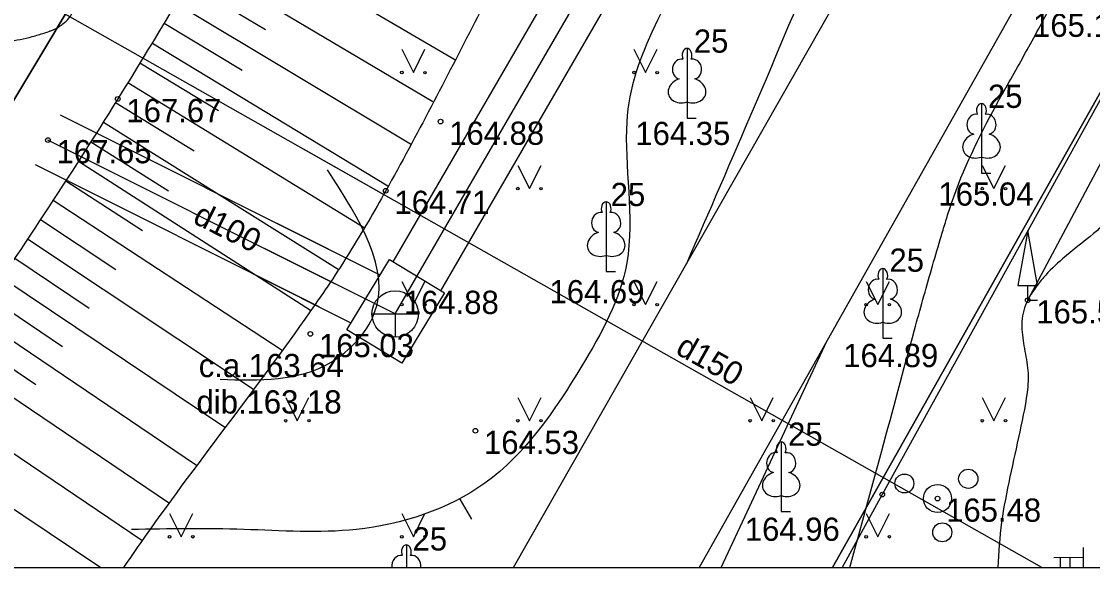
# Model space of a CAD drawing. Extents: x 635052 to 635250, y 303525 to 303666.
# Drawn here: x 635112.92 to 635135.99, y 303560.67 to 303572.44 of the extents above; entities that cross this region are included whole.
import ezdxf

# ---------------------------------------------------------------- set-up
doc = ezdxf.new("R2010")
doc.units = 0
for name, color, linetype in [('APGS_ELEM_####_####_#', 7, 'Continuous'), ('CELI_CMAL_####_####_#', 7, 'Continuous'), ('LKAN_VADP_PAST_####_#', 7, 'Continuous'), ('LKAN_VADP_PAST_TKST_#', 7, 'Continuous'), ('NORB_ZOGS_MBST_####_#', 7, 'Continuous'), ('RAMI_PLAN_####_TKST_#', 7, 'Continuous'), ('RELJ_AATZ_####_TKST_#', 7, 'Continuous'), ('RELJ_ELEM_####_####_#', 7, 'Continuous'), ('RELJ_HORZ_PAMT_####_#', 7, 'Continuous'), ('RELJ_HORZ_RESN_####_#', 7, 'Continuous'), ('RELJ_NOGA_####_####_#', 7, 'Continuous'), ('RELJ_NOGL_####_####_#', 7, 'Continuous'), ('ROBZ_UZMR_####_####_#', 7, 'Continuous'), ('SILT_ELEM_####_####_#', 7, 'Continuous'), ('SILT_ELEM_####_TKST_#', 7, 'Continuous'), ('SILT_VADP_UDEN_####_#', 7, 'Continuous'), ('SILT_VADP_UDEN_TKAM_#', 7, 'Continuous'), ('SILT_VADP_UDEN_TKST_#', 7, 'Continuous'), ('TERT_DIAM_####_TKST_#', 7, 'Continuous'), ('TERT_ELEM_####_####_#', 7, 'Continuous'), ('TERT_KRND_####_####_#', 7, 'Continuous')]:
    doc.layers.add(name, color=color, linetype=linetype)

msp = doc.modelspace()

# ---------------------------------------------------------------- linework, layer by layer
at = {"layer": 'APGS_ELEM_####_####_#'}
for p, q in [((635135.787, 303560.672), (635135.787, 303561.102)), ((635135.787, 303560.886), (635135.152, 303560.881)), ((635135.287, 303560.882), (635135.287, 303560.672)), ((635135.497, 303560.884), (635135.497, 303560.672))]:
    msp.add_line(p, q, dxfattribs=at)
at = {"layer": 'CELI_CMAL_####_####_#'}
msp.add_line((635123.515, 303560.672), (635131.813, 303575.247), dxfattribs=at)
msp.add_lwpolyline([(635142.581, 303587.035), (635141.612, 303585.472), (635140.158, 303582.957), (635134.896, 303573.77), (635127.515, 303560.672)], dxfattribs=at)
at = {"layer": 'LKAN_VADP_PAST_####_#'}
for p, q in [((635120.93, 303568.589), (635113.269, 303572.934)), ((635134.89, 303560.672), (635119.008, 303569.679))]:
    msp.add_line(p, q, dxfattribs=at)
at = {"layer": 'NORB_ZOGS_MBST_####_#'}
msp.add_lwpolyline([(635142.915, 303583.013), (635131.458, 303562.244), (635130.596, 303560.672)], dxfattribs=at)
at = {"layer": 'RAMI_PLAN_####_TKST_#'}
msp.add_line((635062.598, 303560.672), (635170.538, 303560.672), dxfattribs=at)
at = {"layer": 'RELJ_ELEM_####_####_#'}
for centre in [(635114.994, 303570.766), (635121.945, 303570.278), (635113.491, 303569.881), (635120.766, 303568.79), (635134.588, 303566.43), (635119.141, 303565.704), (635122.695, 303563.618), (635131.458, 303562.244), (635132.647, 303562.159)]:
    msp.add_circle(centre, 0.05, dxfattribs=at)
at = {"layer": 'RELJ_HORZ_PAMT_####_#'}
for p, q in [((635127.986, 303560.672), (635130.271, 303565.562)), ((635122.618, 303561.711), (635122.366, 303562.143))]:
    msp.add_line(p, q, dxfattribs=at)
for points in [[(635145.251, 303581.812), (635143.891, 303580.236), (635143.194, 303579.425), (635142.853, 303579.012), (635142.686, 303578.801), (635142.521, 303578.587), (635142.137, 303577.709), (635142.047, 303576.714), (635142.039, 303575.681), (635142, 303575.174), (635141.901, 303574.687), (635141.795, 303574.302), (635141.693, 303573.913), (635141.466, 303573.144), (635141.158, 303572.408), (635140.954, 303572.062), (635140.837, 303571.897), (635140.707, 303571.737), (635139.652, 303570.699), (635138.514, 303569.807), (635137.352, 303568.959), (635136.781, 303568.52), (635136.226, 303568.053), (635136.006, 303567.865), (635135.339, 303567.323), (635134.929, 303566.92), (635134.748, 303566.689), (635134.665, 303566.563), (635134.626, 303566.497), (635134.588, 303566.43), (635134.465, 303565.976), (635134.499, 303565.507), (635134.578, 303565.034), (635134.598, 303564.8), (635134.588, 303564.568), (635134.417, 303563.596), (635134.207, 303562.626), (635134.027, 303561.652), (635133.943, 303560.672)], [(635130.757, 303560.672), (635131.448, 303563.189), (635132.152, 303565.794), (635132.516, 303567.093), (635132.706, 303567.741), (635132.803, 303568.064), (635132.903, 303568.387), (635133.837, 303570.497), (635134.402, 303571.512), (635134.685, 303572.018), (635134.958, 303572.528), (635135.243, 303573.06), (635135.536, 303573.587), (635136.132, 303574.637), (635136.707, 303575.697), (635137.22, 303576.786), (635138.902, 303580.763)], [(635127.245, 303567.224), (635130.206, 303574.174), (635130.522, 303576.576), (635129.835, 303577.373), (635127.751, 303574.717), (635125.954, 303570.274), (635125.954, 303567.234), (635124.986, 303565.014), (635122.9, 303562.493), (635120.132, 303561.493), (635117.71, 303561.493), (635115.288, 303561.493)], [(635117.199, 303564.728), (635119.593, 303565.099), (635120.51, 303566.127), (635119.511, 303569.24)]]:
    msp.add_spline(points, degree=3, dxfattribs=at)
at = {"layer": 'RELJ_HORZ_RESN_####_#'}
msp.add_spline([(635108.41, 303571.407), (635108.551, 303571.458), (635109.035, 303571.624), (635109.28, 303571.699), (635109.527, 303571.77), (635110.54, 303571.925), (635110.801, 303571.933), (635111.061, 303571.937), (635111.322, 303571.94), (635111.582, 303571.947), (635112.107, 303571.97), (635112.369, 303571.988), (635112.631, 303572.01), (635113.151, 303572.11), (635113.41, 303572.187), (635113.539, 303572.231), (635113.602, 303572.257), (635113.666, 303572.286), (635113.814, 303572.383), (635113.951, 303572.517), (635114.017, 303572.774), (635113.985, 303572.804), (635113.945, 303572.833), (635113.939, 303572.86), (635113.876, 303572.981)], degree=3, dxfattribs=at)
at = {"layer": 'RELJ_NOGA_####_####_#'}
for p, q in [((635117.267, 303574.549), (635122.255, 303571.617)), ((635116.759, 303573.688), (635121.779, 303570.71)), ((635116.503, 303573.258), (635118.176, 303572.261)), ((635116.247, 303572.829), (635121.298, 303569.803)), ((635115.99, 303572.4), (635117.673, 303571.386)), ((635115.731, 303571.972), (635120.811, 303568.894)), ((635115.471, 303571.545), (635117.161, 303570.515)), ((635115.211, 303571.118), (635120.302, 303567.995)), ((635114.948, 303570.692), (635116.641, 303569.646)), ((635114.684, 303570.268), (635119.741, 303567.097)), ((635114.417, 303569.845), (635116.089, 303568.784)), ((635114.148, 303569.424), (635119.146, 303566.214)), ((635113.877, 303569.004), (635115.525, 303567.934)), ((635113.604, 303568.585), (635118.534, 303565.356)), ((635113.329, 303568.167), (635114.953, 303567.095)), ((635113.053, 303567.75), (635117.916, 303564.518)), ((635112.776, 303567.334), (635114.378, 303566.263)), ((635112.497, 303566.919), (635117.297, 303563.695)), ((635112.218, 303566.504), (635113.802, 303565.436)), ((635111.938, 303566.089), (635116.686, 303562.881)), ((635111.658, 303565.675), (635113.229, 303564.612)), ((635111.378, 303565.261), (635116.09, 303562.071)), ((635110.818, 303564.433), (635115.513, 303561.262)), ((635110.259, 303563.603), (635114.63, 303560.672))]:
    msp.add_line(p, q, dxfattribs=at)
msp.add_spline([(635140.748, 303614.62), (635139.836, 303612.55), (635139.379, 303611.515), (635139.15, 303610.998), (635138.92, 303610.481), (635137.015, 303606.796), (635134.804, 303603.272), (635132.474, 303599.811), (635131.322, 303598.074), (635130.209, 303596.316), (635127.586, 303592.03), (635124.965, 303587.743), (635122.449, 303583.513), (635119.989, 303579.248), (635117.525, 303574.987), (635116.272, 303572.869), (635114.994, 303570.766), (635113.411, 303568.291), (635111.777, 303565.85), (635110.133, 303563.414), (635108.522, 303560.957), (635108.341, 303560.672)], degree=3, dxfattribs=at)
at = {"layer": 'RELJ_NOGL_####_####_#'}
msp.add_spline([(635145.065, 303612.084), (635141.515, 303605.622), (635140.411, 303603.79), (635139.213, 303602.015), (635138.003, 303600.246), (635136.859, 303598.437), (635134.685, 303594.691), (635132.548, 303590.925), (635128.375, 303583.339), (635126.443, 303579.717), (635124.56, 303576.068), (635122.683, 303572.417), (635120.766, 303568.79), (635119.987, 303567.461), (635119.133, 303566.178), (635117.302, 303563.684), (635115.474, 303561.188), (635115.117, 303560.672)], degree=3, dxfattribs=at)
at = {"layer": 'ROBZ_UZMR_####_####_#'}
for p, q in [((635170.538, 303631.974), (635130.388, 303560.672)), ((635130.388, 303560.672), (635170.538, 303631.974)), ((635106.709, 303560.672), (635130.388, 303560.672))]:
    msp.add_line(p, q, dxfattribs=at)
for points in [[(635168.655, 303646.635), (635148.58, 303610.406), (635139.07, 303614.636), (635106.709, 303560.672)], [(635130.388, 303560.672), (635170.538, 303560.672), (635170.538, 303631.974)], [(635106.709, 303560.672), (635139.07, 303614.636), (635109.74, 303627.496), (635080.758, 303560.672)]]:
    msp.add_lwpolyline(points, dxfattribs=at)
at = {"layer": 'SILT_ELEM_####_####_#'}
for p, q in [((635120.468, 303566.135), (635120.968, 303566.135)), ((635120.968, 303566.135), (635121.468, 303566.135)), ((635120.968, 303566.135), (635120.968, 303565.635))]:
    msp.add_line(p, q, dxfattribs=at)
msp.add_circle((635120.968, 303566.135), 0.5, dxfattribs=at)
at = {"layer": 'SILT_VADP_UDEN_####_#'}
for p, q in [((635120.968, 303566.135), (635148.799, 303614.193)), ((635119.682, 303566.779), (635113.491, 303569.881)), ((635120.968, 303566.135), (635118.156, 303567.544))]:
    msp.add_line(p, q, dxfattribs=at)
at = {"layer": 'SILT_VADP_UDEN_TKAM_#'}
for p, q in [((635120.924, 303567.257), (635148.279, 303614.494)), ((635121.951, 303566.635), (635149.442, 303614.107)), ((635120.642, 303566.97), (635118.424, 303568.081)), ((635119.927, 303565.791), (635120.845, 303567.305)), ((635120.845, 303567.305), (635122.03, 303566.587)), ((635120.017, 303565.94), (635117.887, 303567.007)), ((635122.03, 303566.587), (635121.112, 303565.072)), ((635121.112, 303565.072), (635119.927, 303565.791))]:
    msp.add_line(p, q, dxfattribs=at)
at = {"layer": 'SILT_VADP_UDEN_TKST_#'}
for p, q in [((635120.027, 303567.278), (635113.76, 303570.417)), ((635119.328, 303566.285), (635113.222, 303569.345))]:
    msp.add_line(p, q, dxfattribs=at)
at = {"layer": 'TERT_ELEM_####_####_#'}
for p, q in [((635121.11, 303571.836), (635121.36, 303571.336)), ((635121.36, 303571.336), (635121.61, 303571.836)), ((635126.11, 303571.836), (635126.36, 303571.336)), ((635126.36, 303571.336), (635126.61, 303571.836)), ((635127.252, 303570.703), (635127.252, 303570.356)), ((635127.252, 303570.356), (635127.452, 303570.356)), ((635133.593, 303569.514), (635133.593, 303569.167)), ((635123.61, 303569.336), (635123.86, 303568.836)), ((635123.86, 303568.836), (635124.11, 303569.336)), ((635133.593, 303569.167), (635133.793, 303569.167)), ((635133.61, 303569.336), (635133.86, 303568.836)), ((635133.86, 303568.836), (635134.11, 303569.336)), ((635125.512, 303567.398), (635125.512, 303567.051)), ((635125.512, 303567.051), (635125.712, 303567.051)), ((635121.11, 303566.836), (635121.36, 303566.336)), ((635121.36, 303566.336), (635121.61, 303566.836)), ((635126.11, 303566.836), (635126.36, 303566.336)), ((635126.36, 303566.336), (635126.61, 303566.836)), ((635131.11, 303566.836), (635131.36, 303566.336)), ((635131.36, 303566.336), (635131.61, 303566.836)), ((635134.588, 303566.43), (635134.588, 303566.75)), ((635134.588, 303566.43), (635134.798, 303566.43)), ((635131.469, 303565.96), (635131.469, 303565.613)), ((635131.469, 303565.613), (635131.669, 303565.613)), ((635118.61, 303564.336), (635118.86, 303563.836)), ((635118.86, 303563.836), (635119.11, 303564.336)), ((635123.61, 303564.336), (635123.86, 303563.836)), ((635123.86, 303563.836), (635124.11, 303564.336)), ((635128.61, 303564.336), (635128.86, 303563.836)), ((635128.86, 303563.836), (635129.11, 303564.336)), ((635133.61, 303564.336), (635133.86, 303563.836)), ((635133.86, 303563.836), (635134.11, 303564.336)), ((635129.281, 303562.224), (635129.281, 303561.877)), ((635116.11, 303561.836), (635116.36, 303561.336)), ((635116.36, 303561.336), (635116.61, 303561.836)), ((635121.11, 303561.836), (635121.36, 303561.336)), ((635121.36, 303561.336), (635121.61, 303561.836)), ((635129.281, 303561.877), (635129.481, 303561.877)), ((635131.11, 303561.836), (635131.36, 303561.336)), ((635131.36, 303561.336), (635131.61, 303561.836)), ((635121.209, 303561.163), (635121.209, 303560.672)), ((635121.298, 303560.931), (635121.297, 303560.931)), ((635121.209, 303560.672), (635121.522, 303560.672))]:
    msp.add_line(p, q, dxfattribs=at)
for points in [[(635127.252, 303571.856), (635127.252, 303570.703)], [(635127.342, 303571.623), (635127.341, 303571.624)], [(635133.593, 303570.667), (635133.593, 303569.514)], [(635133.683, 303570.435), (635133.682, 303570.435)], [(635125.512, 303568.551), (635125.512, 303567.398)], [(635125.601, 303568.318), (635125.6, 303568.319)], [(635131.469, 303567.113), (635131.469, 303565.96)], [(635131.558, 303566.88), (635131.557, 303566.881)], [(635129.281, 303563.377), (635129.281, 303562.224)], [(635129.37, 303563.145), (635129.369, 303563.146)]]:
    msp.add_lwpolyline(points, dxfattribs=at)
msp.add_lwpolyline([(635134.378, 303566.75), (635134.798, 303566.75), (635134.588, 303567.93)], close=True, dxfattribs=at)
for centre, radius in [((635121.11, 303571.335), 0.028), ((635121.61, 303571.335), 0.0263), ((635126.11, 303571.335), 0.028), ((635126.61, 303571.335), 0.0263), ((635123.61, 303568.835), 0.028), ((635124.11, 303568.835), 0.0263), ((635133.61, 303568.835), 0.028), ((635134.11, 303568.835), 0.0263), ((635121.11, 303566.335), 0.028), ((635121.61, 303566.335), 0.0263), ((635126.11, 303566.335), 0.028), ((635126.61, 303566.335), 0.0263), ((635131.11, 303566.335), 0.028), ((635131.61, 303566.335), 0.0263), ((635118.61, 303563.835), 0.028), ((635119.11, 303563.835), 0.0263), ((635123.61, 303563.835), 0.028), ((635124.11, 303563.835), 0.0263), ((635128.61, 303563.835), 0.028), ((635129.11, 303563.835), 0.0263), ((635133.61, 303563.835), 0.028), ((635134.11, 303563.835), 0.0263), ((635131.933, 303562.483), 0.204), ((635133.309, 303562.584), 0.207), ((635132.647, 303562.159), 0.301), ((635132.75, 303561.431), 0.205), ((635116.11, 303561.335), 0.028), ((635116.61, 303561.335), 0.0263), ((635121.11, 303561.335), 0.028), ((635121.61, 303561.335), 0.0263), ((635131.11, 303561.335), 0.028), ((635131.61, 303561.335), 0.0263)]:
    msp.add_circle(centre, radius, dxfattribs=at)
for centre, major_axis, ratio, start_param, end_param in [((635127.253, 303571.706), (0, -0.15), 0.707107, 3.14537, 5.287485), ((635127.252, 303571.706), (0, -0.15), 0.707107, 0.995701, 3.137816), ((635127.124, 303571.411), (-0.039, -0.212), 0.861323, 3.141593, 6.283185), ((635127.381, 303571.411), (0.039, -0.212), 0.861323, 0, 3.141593), ((635127.163, 303570.949), (0.307, 0.095), 0.814445, 1.570796, 4.752015), ((635127.342, 303570.949), (-0.307, 0.095), 0.814445, 1.531171, 4.712389), ((635133.593, 303570.517), (0, -0.15), 0.707107, 3.14537, 5.287485), ((635133.593, 303570.517), (0, -0.15), 0.707107, 0.995701, 3.137816), ((635133.465, 303570.222), (-0.039, -0.212), 0.861323, 3.141593, 6.283185), ((635133.721, 303570.222), (0.039, -0.212), 0.861323, 0, 3.141593), ((635133.503, 303569.76), (0.307, 0.095), 0.814445, 1.570796, 4.752015), ((635133.683, 303569.76), (-0.307, 0.095), 0.814445, 1.531171, 4.712389), ((635125.512, 303568.401), (0, -0.15), 0.707107, 3.14537, 5.287485), ((635125.511, 303568.401), (0, -0.15), 0.707107, 0.995701, 3.137816), ((635125.383, 303568.106), (-0.039, -0.212), 0.861323, 3.141593, 6.283185), ((635125.64, 303568.106), (0.039, -0.212), 0.861323, 0, 3.141593), ((635125.422, 303567.643), (0.307, 0.095), 0.814445, 1.570796, 4.752015), ((635125.601, 303567.643), (-0.307, 0.095), 0.814445, 1.531171, 4.712389), ((635131.469, 303566.963), (0, -0.15), 0.707107, 3.14537, 5.287485), ((635131.468, 303566.963), (0, -0.15), 0.707107, 0.995701, 3.137816), ((635131.341, 303566.668), (-0.039, -0.212), 0.861323, 3.141593, 6.283185), ((635131.597, 303566.668), (0.039, -0.212), 0.861323, 0, 3.141593), ((635131.379, 303566.205), (0.307, 0.095), 0.814445, 1.570796, 4.752015), ((635131.558, 303566.205), (-0.307, 0.095), 0.814445, 1.531171, 4.712389), ((635129.281, 303563.227), (0, -0.15), 0.707107, 3.14537, 5.287485), ((635129.28, 303563.227), (0, -0.15), 0.707107, 0.995701, 3.137816), ((635129.152, 303562.933), (-0.039, -0.212), 0.861323, 3.141593, 6.283185), ((635129.409, 303562.933), (0.039, -0.212), 0.861323, 0, 3.141593), ((635129.191, 303562.47), (0.307, 0.095), 0.814445, 1.570796, 4.752015), ((635129.37, 303562.47), (-0.307, 0.095), 0.814445, 1.531171, 4.712389), ((635121.209, 303561.013), (0, -0.15), 0.707107, 3.14537, 5.287485), ((635121.208, 303561.013), (0, -0.15), 0.707107, 0.995701, 3.137816), ((635121.081, 303560.718), (-0.039, -0.212), 0.861323, 3.141593, 5.0864), ((635121.337, 303560.718), (0.039, -0.212), 0.861323, 1.196786, 3.141593)]:
    msp.add_ellipse(centre, major_axis=major_axis, ratio=ratio, start_param=start_param, end_param=end_param, dxfattribs=at)
at = {"layer": 'TERT_KRND_####_####_#'}
msp.add_lwpolyline([(635134.588, 303566.43), (635143.087, 303582.409)], dxfattribs=at)

# ---------------------------------------------------------------- texts
at = {"layer": 'LKAN_VADP_PAST_TKST_#'}
msp.add_text('d150', height=0.5, rotation=330.658, dxfattribs=at).set_placement((635126.98, 303565.294))
at = {"layer": 'RELJ_AATZ_####_TKST_#'}
for s, p in [(' 165.15', (635134.518, 303572.104)), (' 167.67', (635114.994, 303570.266)), (' 164.88', (635121.945, 303569.778)), (' 164.35', (635125.954, 303569.774)), (' 167.65', (635113.491, 303569.381)), (' 165.04', (635132.481, 303568.468)), (' 164.71', (635120.766, 303568.29)), (' 164.69', (635124.105, 303566.365)), (' 165.51', (635134.588, 303565.93)), (' 165.03', (635119.141, 303565.204)), (' 164.89', (635130.431, 303564.99)), (' 164.53', (635122.695, 303563.118)), (' 165.48', (635132.647, 303561.659)), (' 164.96', (635128.311, 303561.248))]:
    msp.add_text(s, height=0.5, dxfattribs=at).set_placement(p)
at = {"layer": 'SILT_ELEM_####_TKST_#'}
msp.add_text(' 164.88', height=0.5, dxfattribs=at).set_placement((635120.968, 303566.135))
at = {"layer": 'SILT_VADP_UDEN_TKST_#'}
msp.add_text('d100', height=0.5, rotation=333.389, dxfattribs=at).set_placement((635116.584, 303568.108))
for s, p in [('c.a.163.64', (635116.738, 303564.774)), ('dib 163.18', (635116.688, 303563.99)), ('dib.163.18', (635116.692, 303563.99))]:
    msp.add_text(s, height=0.5, dxfattribs=at).set_placement(p)
at = {"layer": 'TERT_DIAM_####_TKST_#'}
for p in [(635127.399, 303571.763), (635133.733, 303570.574), (635125.609, 303568.459), (635131.612, 303567.044), (635129.428, 303563.296), (635121.342, 303561.039)]:
    msp.add_text('25', height=0.5, dxfattribs=at).set_placement(p)

doc.saveas('drawing.dxf')
